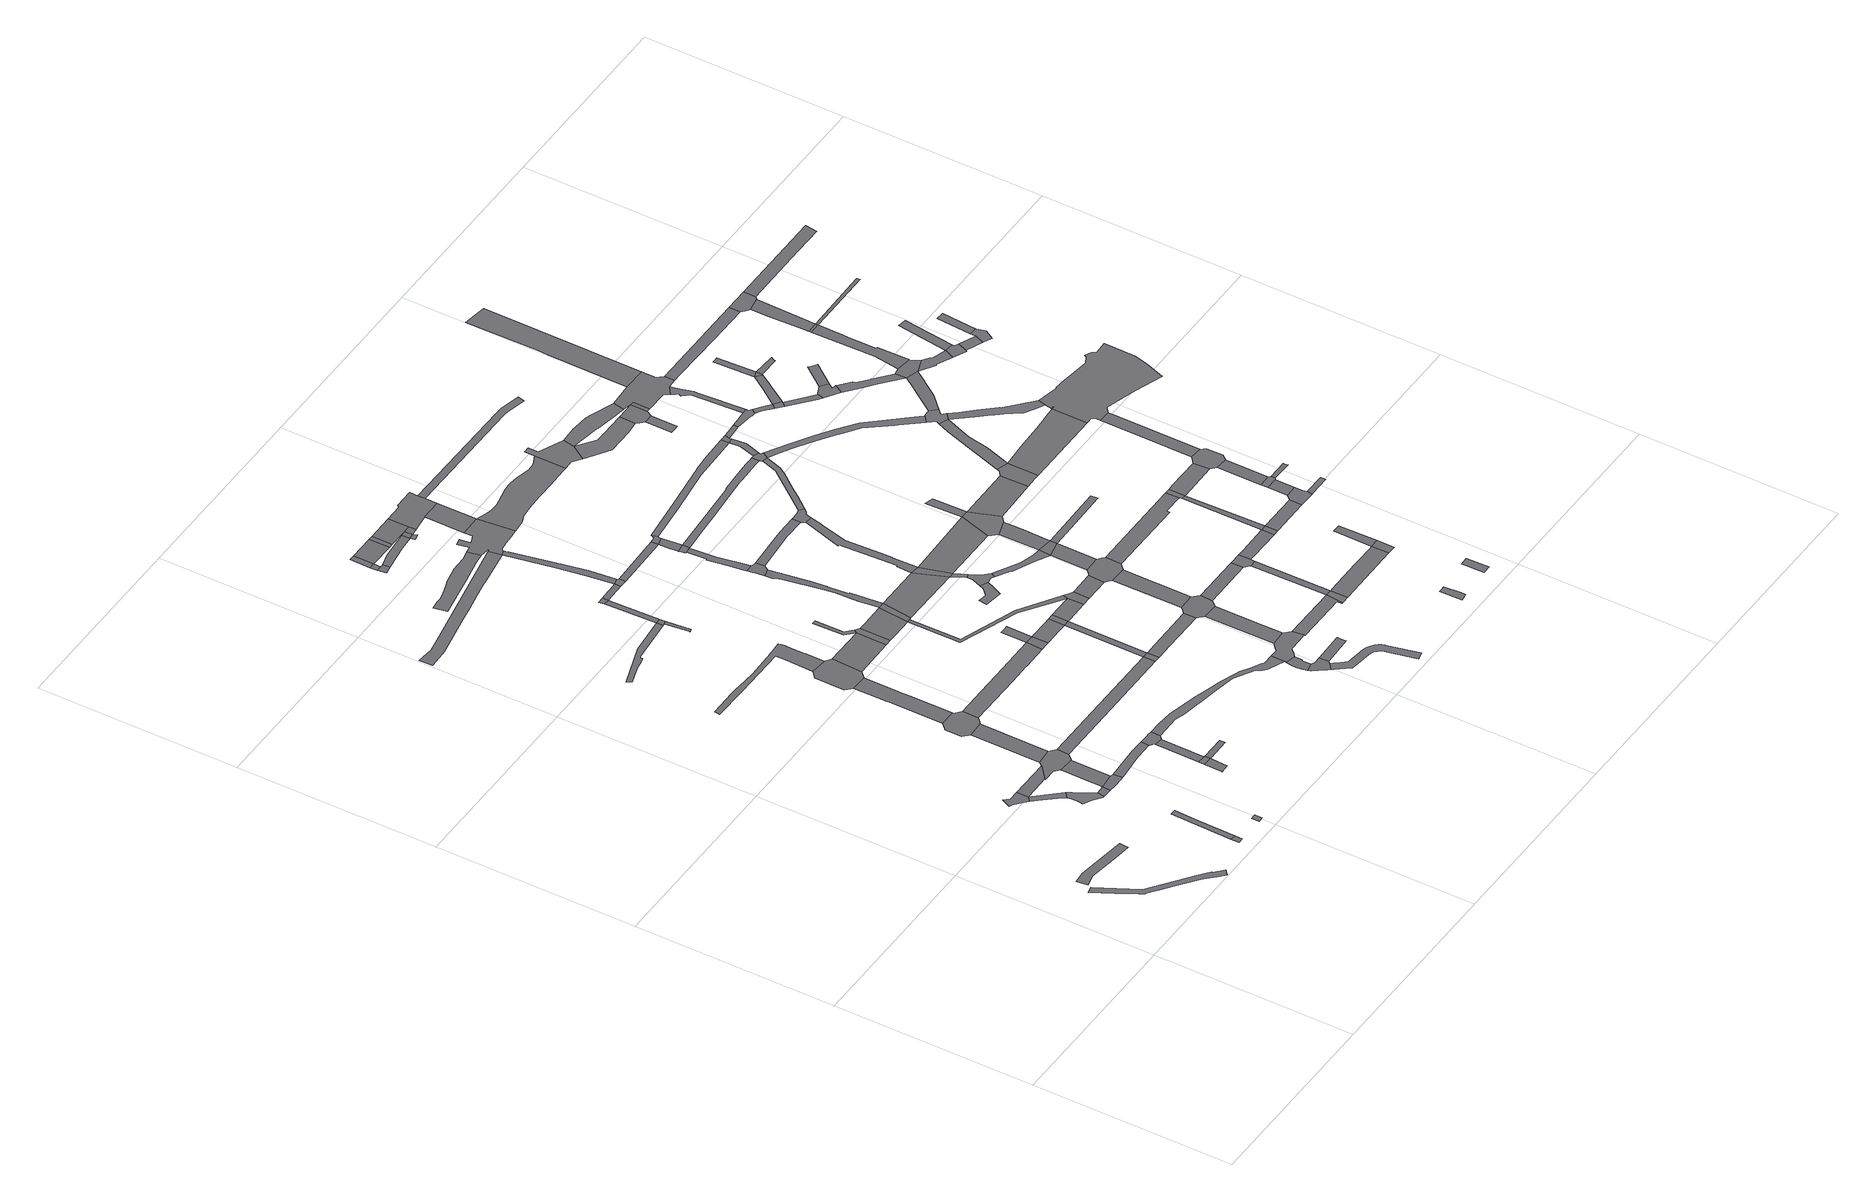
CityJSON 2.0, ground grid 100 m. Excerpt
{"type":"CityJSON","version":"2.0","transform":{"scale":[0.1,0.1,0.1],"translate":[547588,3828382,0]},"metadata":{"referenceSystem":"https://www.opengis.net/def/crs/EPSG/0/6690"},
"CityObjects":{
"road1":{"type":"Road","attributes":{"RoadStructureAttribute.sectionType":"1"},"geometry":[{"type":"MultiSurface","lod":"1","boundaries":[[[0,1,2,3,4,5,6,7,8,9,10,11,12,13,14,15,16,17,18,19,20,21]]]}]},
"road2":{"type":"Road","attributes":{"RoadStructureAttribute.sectionType":"1"},"geometry":[{"type":"MultiSurface","lod":"1","boundaries":[[[22,23,24,25,26,27,28,29]]]}]},
"road3":{"type":"Road","geometry":[{"type":"MultiSurface","lod":"1","boundaries":[[[30,31,32,33]]]}]},
"road4":{"type":"Road","geometry":[{"type":"MultiSurface","lod":"1","boundaries":[[[34,35,36,37,38,39,40,41,42]]]}]},
"road5":{"type":"Road","attributes":{"RoadStructureAttribute.sectionType":"1"},"geometry":[{"type":"MultiSurface","lod":"1","boundaries":[[[43,44,45,46,30,33]]]}]},
"road6":{"type":"Road","attributes":{"RoadStructureAttribute.sectionType":"1"},"geometry":[{"type":"MultiSurface","lod":"1","boundaries":[[[41,40,47,48,49,50]]]}]},
"road7":{"type":"Road","geometry":[{"type":"MultiSurface","lod":"1","boundaries":[[[51,52,50,49,53,54,55,56,57,58,59,60,61,62]]]}]},
"road8":{"type":"Road","attributes":{"RoadStructureAttribute.sectionType":"1"},"geometry":[{"type":"MultiSurface","lod":"1","boundaries":[[[42,41,63,64,65,66]]]}]},
"road9":{"type":"Road","geometry":[{"type":"MultiSurface","lod":"1","boundaries":[[[67,68,69,70]]]}]},
"road10":{"type":"Road","attributes":{"RoadStructureAttribute.sectionType":"1"},"geometry":[{"type":"MultiSurface","lod":"1","boundaries":[[[71,72,62,61,73]]]}]},
"road11":{"type":"Road","geometry":[{"type":"MultiSurface","lod":"1","boundaries":[[[74,75,71,73,76,77,78,79,80]]]}]},
"road12":{"type":"Road","attributes":{"RoadStructureAttribute.sectionType":"1"},"geometry":[{"type":"MultiSurface","lod":"1","boundaries":[[[81,82,83,84,71,75,85,86]]]}]},
"road13":{"type":"Road","geometry":[{"type":"MultiSurface","lod":"1","boundaries":[[[87,88,89,66,65,90,91,92,81,86,93,94,95,96]]]}]},
"road14":{"type":"Road","attributes":{"RoadStructureAttribute.sectionType":"1"},"geometry":[{"type":"MultiSurface","lod":"1","boundaries":[[[97,98,88,87]]]}]},
"road15":{"type":"Road","attributes":{"RoadStructureAttribute.sectionType":"1"},"geometry":[{"type":"MultiSurface","lod":"1","boundaries":[[[99,100,101,102,80,79,103,104,105,106,107]]]}]},
"road16":{"type":"Road","geometry":[{"type":"MultiSurface","lod":"1","boundaries":[[[108,109,110,111,98,97,112,113,114,115,116]]]}]},
"road17":{"type":"Road","geometry":[{"type":"MultiSurface","lod":"1","boundaries":[[[117,118,119,120,121,122,123]]]}]},
"road18":{"type":"Road","attributes":{"RoadStructureAttribute.sectionType":"1"},"geometry":[{"type":"MultiSurface","lod":"1","boundaries":[[[124,125,126,127,128,129,130,131,132,133,134,135,136,137,138,139,140,141,142,143,144,145,146,147,148,149,150,151]]]}]},
"road19":{"type":"Road","geometry":[{"type":"MultiSurface","lod":"1","boundaries":[[[152,117,123,153,154,155]]]}]},
"road20":{"type":"Road","attributes":{"RoadStructureAttribute.sectionType":"1"},"geometry":[{"type":"MultiSurface","lod":"1","boundaries":[[[156,152,155,157]]]}]},
"road21":{"type":"Road","attributes":{"RoadStructureAttribute.sectionType":"1"},"geometry":[{"type":"MultiSurface","lod":"1","boundaries":[[[158,159,160,161,108,116,162,163,164,165]]]}]},
"road22":{"type":"Road","attributes":{"RoadStructureAttribute.sectionType":"1"},"geometry":[{"type":"MultiSurface","lod":"1","boundaries":[[[166,167,168,169,170,171,172,173,174,175,176,177,178,179,180,181,182,183,184]]]}]},
"road23":{"type":"Road","geometry":[{"type":"MultiSurface","lod":"1","boundaries":[[[185,186,107,106,187,188,156,157,189,190,191,192,193]]]}]},
"road24":{"type":"Road","attributes":{"RoadStructureAttribute.sectionType":"1"},"geometry":[{"type":"MultiSurface","lod":"1","boundaries":[[[194,195,196,153,123]]]}]},
"road25":{"type":"Road","geometry":[{"type":"MultiSurface","lod":"1","boundaries":[[[150,197,198,199,200,158,165,201,202,203,151]]]}]},
"road26":{"type":"Road","attributes":{"RoadStructureAttribute.sectionType":"1"},"geometry":[{"type":"MultiSurface","lod":"1","boundaries":[[[204,205,206,207,208,209,210,211,212,213,214,215,216,217,218,219]]]}]},
"road27":{"type":"Road","attributes":{"RoadStructureAttribute.sectionType":"1"},"geometry":[{"type":"MultiSurface","lod":"1","boundaries":[[[220,221,96,95,222,223,224]]]}]},
"road28":{"type":"Road","geometry":[{"type":"MultiSurface","lod":"1","boundaries":[[[225,226,227,228,229,230]]]}]},
"road29":{"type":"Road","geometry":[{"type":"MultiSurface","lod":"1","boundaries":[[[231,166,184,230,229]]]}]},
"road30":{"type":"Road","attributes":{"RoadStructureAttribute.sectionType":"1"},"geometry":[{"type":"MultiSurface","lod":"1","boundaries":[[[232,233,114,113,234,235,236,237,238,239,240]]]}]},
"road31":{"type":"Road","attributes":{"function":"3","RoadStructureAttribute.sectionType":"1"},"geometry":[{"type":"MultiSurface","lod":"1","boundaries":[[[203,202,241,242]]]}]},
"road32":{"type":"Road","attributes":{"RoadStructureAttribute.sectionType":"1"},"geometry":[{"type":"MultiSurface","lod":"1","boundaries":[[[243,166,231,244,245]]]}]},
"road33":{"type":"Road","attributes":{"RoadStructureAttribute.sectionType":"1"},"geometry":[{"type":"MultiSurface","lod":"1","boundaries":[[[246,247,248,249,250,251,252,253,254,255,256,257,258,259,260]]]}]},
"road34":{"type":"Road","geometry":[{"type":"MultiSurface","lod":"1","boundaries":[[[261,262,263,264,265]]]}]},
"road35":{"type":"Road","attributes":{"RoadStructureAttribute.sectionType":"1"},"geometry":[{"type":"MultiSurface","lod":"1","boundaries":[[[266,262,261,267]]]}]},
"road36":{"type":"Road","geometry":[{"type":"MultiSurface","lod":"1","boundaries":[[[268,266,267,269]]]}]},
"road37":{"type":"Road","geometry":[{"type":"MultiSurface","lod":"1","boundaries":[[[270,271,243,245,272]]]}]},
"road38":{"type":"Road","attributes":{"RoadStructureAttribute.sectionType":"1"},"geometry":[{"type":"MultiSurface","lod":"1","boundaries":[[[273,274,275,276,277,278,279,280,281,282,283,284,285,286,193,192,287,288,289,290,291,292,293,294,295,296,297,298,299,300,301]]]}]},
"road39":{"type":"Road","attributes":{"RoadStructureAttribute.sectionType":"1"},"geometry":[{"type":"MultiSurface","lod":"1","boundaries":[[[269,267,302,303]]]}]},
"road40":{"type":"Road","attributes":{"RoadStructureAttribute.sectionType":"1"},"geometry":[{"type":"MultiSurface","lod":"1","boundaries":[[[304,305,306,270,272,307]]]}]},
"road41":{"type":"Road","geometry":[{"type":"MultiSurface","lod":"1","boundaries":[[[308,242,241,309,310]]]}]},
"road42":{"type":"Road","geometry":[{"type":"MultiSurface","lod":"1","boundaries":[[[311,312,313,314,315,316,317,242,308]]]}]},
"road43":{"type":"Road","attributes":{"RoadStructureAttribute.sectionType":"1"},"geometry":[{"type":"MultiSurface","lod":"1","boundaries":[[[318,319,320,321,265,264,322,323]]]}]},
"road44":{"type":"Road","geometry":[{"type":"MultiSurface","lod":"1","boundaries":[[[303,302,324,325]]]}]},
"road45":{"type":"Road","geometry":[{"type":"MultiSurface","lod":"1","boundaries":[[[326,304,307,327,328]]]}]},
"road46":{"type":"Road","attributes":{"function":"3","RoadStructureAttribute.sectionType":"1"},"geometry":[{"type":"MultiSurface","lod":"1","boundaries":[[[329,310,309,330,331,332]]]}]},
"road47":{"type":"Road","attributes":{"RoadStructureAttribute.sectionType":"1"},"geometry":[{"type":"MultiSurface","lod":"1","boundaries":[[[333,334,335,336,337,338,219,339,340,304,326]]]}]},
"road48":{"type":"Road","geometry":[{"type":"MultiSurface","lod":"1","boundaries":[[[341,342,343,323]]]}]},
"road49":{"type":"Road","geometry":[{"type":"MultiSurface","lod":"1","boundaries":[[[240,239,344,345,346]]]}]},
"road50":{"type":"Road","geometry":[{"type":"MultiSurface","lod":"1","boundaries":[[[347,318,323,343]]]}]},
"road51":{"type":"Road","attributes":{"RoadStructureAttribute.sectionType":"1"},"geometry":[{"type":"MultiSurface","lod":"1","boundaries":[[[325,324,348,349]]]}]},
"road52":{"type":"Road","geometry":[{"type":"MultiSurface","lod":"1","boundaries":[[[348,347,343,350]]]}]},
"road53":{"type":"Road","geometry":[{"type":"MultiSurface","lod":"1","boundaries":[[[351,352,353,240,346]]]}]},
"road54":{"type":"Road","geometry":[{"type":"MultiSurface","lod":"1","boundaries":[[[224,223,354,355]]]}]},
"road55":{"type":"Road","geometry":[{"type":"MultiSurface","lod":"1","boundaries":[[[356,357,332,331,358,359,360]]]}]},
"road56":{"type":"Road","geometry":[{"type":"MultiSurface","lod":"1","boundaries":[[[361,362,363,364,365,366,246,260,367,204,219,338,368,369,370,371,372,373,374,375,376,377,378,379,380,381]]]}]},
"road57":{"type":"Road","attributes":{"RoadStructureAttribute.sectionType":"1"},"geometry":[{"type":"MultiSurface","lod":"1","boundaries":[[[382,383,328,327,384,385]]]}]},
"road58":{"type":"Road","attributes":{"RoadStructureAttribute.sectionType":"1"},"geometry":[{"type":"MultiSurface","lod":"1","boundaries":[[[386,387,388,346,345,389,390,391]]]}]},
"road59":{"type":"Road","attributes":{"RoadStructureAttribute.sectionType":"1"},"geometry":[{"type":"MultiSurface","lod":"1","boundaries":[[[390,224,355,392]]]}]},
"road60":{"type":"Road","attributes":{"RoadStructureAttribute.sectionType":"1"},"geometry":[{"type":"MultiSurface","lod":"1","boundaries":[[[393,394,395,396,397,398,399,400,401,402,403,404,405,406,407,408,409,357,356]]]}]},
"road61":{"type":"Road","attributes":{"RoadStructureAttribute.sectionType":"1"},"geometry":[{"type":"MultiSurface","lod":"1","boundaries":[[[410,411,412,413,414,415,416,417,418]]]}]},
"road62":{"type":"Road","attributes":{"RoadStructureAttribute.sectionType":"1"},"geometry":[{"type":"MultiSurface","lod":"1","boundaries":[[[419,361,381,420]]]}]},
"road63":{"type":"Road","geometry":[{"type":"MultiSurface","lod":"1","boundaries":[[[421,422,415,414,423,424,425,426,427,428,429]]]}]},
"road64":{"type":"Road","geometry":[{"type":"MultiSurface","lod":"1","boundaries":[[[430,431,349,348,350,419,420,432,433,434]]]}]},
"road65":{"type":"Road","attributes":{"RoadStructureAttribute.sectionType":"1"},"geometry":[{"type":"MultiSurface","lod":"1","boundaries":[[[331,435,436,437,438,439,440,441,442,358]]]}]},
"road66":{"type":"Road","geometry":[{"type":"MultiSurface","lod":"1","boundaries":[[[443,444,445,446,447,402,401,448,449]]]}]},
"road67":{"type":"Road","geometry":[{"type":"MultiSurface","lod":"1","boundaries":[[[391,390,392,450]]]}]},
"road68":{"type":"Road","attributes":{"RoadStructureAttribute.sectionType":"1"},"geometry":[{"type":"MultiSurface","lod":"1","boundaries":[[[451,452,453,454,455,456,457,458,459,460,445,444]]]}]},
"road69":{"type":"Road","attributes":{"RoadStructureAttribute.sectionType":"1"},"geometry":[{"type":"MultiSurface","lod":"1","boundaries":[[[461,462,463,355,354,464,465,466]]]}]},
"road70":{"type":"Road","attributes":{"function":"3","RoadStructureAttribute.sectionType":"1"},"geometry":[{"type":"MultiSurface","lod":"1","boundaries":[[[467,468,356,360,469,470]]]}]},
"road71":{"type":"Road","geometry":[{"type":"MultiSurface","lod":"1","boundaries":[[[471,472,473,474,455,454,475]]]}]},
"road72":{"type":"Road","attributes":{"RoadStructureAttribute.sectionType":"1"},"geometry":[{"type":"MultiSurface","lod":"1","boundaries":[[[476,477,385,478,479,480,472,471]]]}]},
"road73":{"type":"Road","geometry":[{"type":"MultiSurface","lod":"1","boundaries":[[[481,482,483,382,385,477,484,485,486]]]}]},
"road74":{"type":"Road","attributes":{"RoadStructureAttribute.sectionType":"1"},"geometry":[{"type":"MultiSurface","lod":"1","boundaries":[[[487,488,450,392,489,490,491,439]]]}]},
"road75":{"type":"Road","attributes":{"RoadStructureAttribute.sectionType":"1"},"geometry":[{"type":"MultiSurface","lod":"1","boundaries":[[[492,493,494,495,496,497,498,499,500,501,502,503,504,505,427,426,506,507,508,509,510,511,512,513,514]]]}]},
"road76":{"type":"Road","geometry":[{"type":"MultiSurface","lod":"1","boundaries":[[[515,516,517,518,519,520,521,301,300,410,418,522,523,524,525,526,527]]]}]},
"road77":{"type":"Road","geometry":[{"type":"MultiSurface","lod":"1","boundaries":[[[528,529,530,531,532,533,534,535,536,537,538]]]}]},
"road78":{"type":"Road","geometry":[{"type":"MultiSurface","lod":"1","boundaries":[[[539,540,541,429,428]]]}]},
"road79":{"type":"Road","geometry":[{"type":"MultiSurface","lod":"1","boundaries":[[[470,469,542,543]]]}]},
"road80":{"type":"Road","geometry":[{"type":"MultiSurface","lod":"1","boundaries":[[[544,440,439,491,545,546]]]}]},
"road81":{"type":"Road","attributes":{"RoadStructureAttribute.sectionType":"1"},"geometry":[{"type":"MultiSurface","lod":"1","boundaries":[[[547,517,516,548,549]]]}]},
"road82":{"type":"Road","attributes":{"RoadStructureAttribute.sectionType":"1"},"geometry":[{"type":"MultiSurface","lod":"1","boundaries":[[[542,469,550,551,552]]]}]},
"road83":{"type":"Road","geometry":[{"type":"MultiSurface","lod":"1","boundaries":[[[553,554,555,552,551,556,557,528,538,558,559,560,561]]]}]},
"road84":{"type":"Road","attributes":{"RoadStructureAttribute.sectionType":"1"},"geometry":[{"type":"MultiSurface","lod":"1","boundaries":[[[562,563,564,449,448,565,566]]]}]},
"road85":{"type":"Road","attributes":{"RoadStructureAttribute.sectionType":"1"},"geometry":[{"type":"MultiSurface","lod":"1","boundaries":[[[567,568,569,570,571,572,573,574,575,576,577,578,579,381,380,580,581,582,583,584,585,586,587,588,589]]]}]},
"road86":{"type":"Road","geometry":[{"type":"MultiSurface","lod":"1","boundaries":[[[590,591,592,593,594,466,465,595,596,547,549,597,598,599,600]]]}]},
"road87":{"type":"Road","attributes":{"RoadStructureAttribute.sectionType":"1"},"geometry":[{"type":"MultiSurface","lod":"1","boundaries":[[[601,546,545,602,603]]]}]},
"road88":{"type":"Road","attributes":{"RoadStructureAttribute.sectionType":"1"},"geometry":[{"type":"MultiSurface","lod":"1","boundaries":[[[604,605,606,607,608,609,470,543,610,611,612,613,614,615,616,617]]]}]},
"road89":{"type":"Road","attributes":{"RoadStructureAttribute.sectionType":"1"},"geometry":[{"type":"MultiSurface","lod":"1","boundaries":[[[618,592,591,619]]]}]},
"road90":{"type":"Road","attributes":{"RoadStructureAttribute.sectionType":"1"},"geometry":[{"type":"MultiSurface","lod":"1","boundaries":[[[620,621,527,526,622,623,624,625,626,627]]]}]},
"road91":{"type":"Road","attributes":{"RoadStructureAttribute.sectionType":"1"},"geometry":[{"type":"MultiSurface","lod":"1","boundaries":[[[628,629,630,631,561,560,632,633,634,635,636,637,638]]]}]},
"road92":{"type":"Road","attributes":{"function":"3","RoadStructureAttribute.sectionType":"1"},"geometry":[{"type":"MultiSurface","lod":"1","boundaries":[[[639,543,542,640]]]}]},
"road93":{"type":"Road","geometry":[{"type":"MultiSurface","lod":"1","boundaries":[[[641,642,603,602,643,618,619,644,645,646,647,648]]]}]},
"road94":{"type":"Road","attributes":{"RoadStructureAttribute.sectionType":"1"},"geometry":[{"type":"MultiSurface","lod":"1","boundaries":[[[649,650,651,652,653,654,655,471,475,656,657,658,659,660,661,662,663]]]}]},
"road95":{"type":"Road","geometry":[{"type":"MultiSurface","lod":"1","boundaries":[[[664,665,562,566,666,604,617,667,668,669,670]]]}]},
"road96":{"type":"Road","attributes":{"RoadStructureAttribute.sectionType":"1"},"geometry":[{"type":"MultiSurface","lod":"1","boundaries":[[[671,637,672,673,641,648]]]}]},
"road97":{"type":"Road","attributes":{"RoadStructureAttribute.sectionType":"1"},"geometry":[{"type":"MultiSurface","lod":"1","boundaries":[[[600,599,674,675]]]}]},
"road98":{"type":"Road","attributes":{"RoadStructureAttribute.sectionType":"1"},"geometry":[{"type":"MultiSurface","lod":"1","boundaries":[[[676,677,678,679,680,681,682,481,486,683,684,685]]]}]},
"road99":{"type":"Road","geometry":[{"type":"MultiSurface","lod":"1","boundaries":[[[638,637,671,686]]]}]},
"road100":{"type":"Road","geometry":[{"type":"MultiSurface","lod":"1","boundaries":[[[627,626,687,688]]]}]},
"road101":{"type":"Road","attributes":{"RoadStructureAttribute.sectionType":"1"},"geometry":[{"type":"MultiSurface","lod":"1","boundaries":[[[689,690,691,692,693,694,433,432]]]}]},
"road102":{"type":"Road","attributes":{"RoadStructureAttribute.sectionType":"1"},"geometry":[{"type":"MultiSurface","lod":"1","boundaries":[[[695,696,697,698,699,700,701,638,686]]]}]},
"road103":{"type":"Road","attributes":{"RoadStructureAttribute.sectionType":"1"},"geometry":[{"type":"MultiSurface","lod":"1","boundaries":[[[702,627,688,703]]]}]},
"road104":{"type":"Road","geometry":[{"type":"MultiSurface","lod":"1","boundaries":[[[704,705,706,589,588,707,708,709,710]]]}]},
"road105":{"type":"Road","geometry":[{"type":"MultiSurface","lod":"1","boundaries":[[[639,640,700,699,711,712,713]]]}]},
"road106":{"type":"Road","attributes":{"RoadStructureAttribute.sectionType":"1"},"geometry":[{"type":"MultiSurface","lod":"1","boundaries":[[[714,715,716,717,664,670,718,719,720,721,722,723]]]}]},
"road107":{"type":"Road","geometry":[{"type":"MultiSurface","lod":"1","boundaries":[[[675,674,724,702,703,725,726,727]]]}]},
"road108":{"type":"Road","geometry":[{"type":"MultiSurface","lod":"1","boundaries":[[[728,729,639,713]]]}]},
"road109":{"type":"Road","geometry":[{"type":"MultiSurface","lod":"1","boundaries":[[[730,731,732,733,734,735]]]}]},
"road110":{"type":"Road","attributes":{"RoadStructureAttribute.sectionType":"1"},"geometry":[{"type":"MultiSurface","lod":"1","boundaries":[[[736,737,738,739,740,741,688,687,742,743]]]}]},
"road111":{"type":"Road","attributes":{"RoadStructureAttribute.sectionType":"1"},"geometry":[{"type":"MultiSurface","lod":"1","boundaries":[[[744,745,746,747,686,671]]]}]},
"road112":{"type":"Road","attributes":{"RoadStructureAttribute.sectionType":"1"},"geometry":[{"type":"MultiSurface","lod":"1","boundaries":[[[748,749,750,751,709,708,752,753,754,755]]]}]},
"road113":{"type":"Road","attributes":{"RoadStructureAttribute.sectionType":"1"},"geometry":[{"type":"MultiSurface","lod":"1","boundaries":[[[646,645,756,757,758,759]]]}]},
"road114":{"type":"Road","attributes":{"RoadStructureAttribute.sectionType":"1"},"geometry":[{"type":"MultiSurface","lod":"1","boundaries":[[[760,761,727,726,762,763,764,765]]]}]},
"road115":{"type":"Road","attributes":{"function":"3","RoadStructureAttribute.sectionType":"1"},"geometry":[{"type":"MultiSurface","lod":"1","boundaries":[[[713,712,766,767]]]}]},
"road116":{"type":"Road","geometry":[{"type":"MultiSurface","lod":"1","boundaries":[[[768,649,663,769,714,723,770,771,772]]]}]},
"road117":{"type":"Road","attributes":{"RoadStructureAttribute.sectionType":"1"},"geometry":[{"type":"MultiSurface","lod":"1","boundaries":[[[773,774,775,776,777,778,779,710,709,780,781,782,783,784,785,786]]]}]},
"road118":{"type":"Road","attributes":{"RoadStructureAttribute.sectionType":"1"},"geometry":[{"type":"MultiSurface","lod":"1","boundaries":[[[787,788,685,789,790,768,772]]]}]},
"road119":{"type":"Road","geometry":[{"type":"MultiSurface","lod":"1","boundaries":[[[791,792,676,685,788,793]]]}]},
"road120":{"type":"Road","geometry":[{"type":"MultiSurface","lod":"1","boundaries":[[[794,765,764,795]]]}]},
"road121":{"type":"Road","geometry":[{"type":"MultiSurface","lod":"1","boundaries":[[[796,797,798,799,800]]]}]},
"road122":{"type":"Road","geometry":[{"type":"MultiSurface","lod":"1","boundaries":[[[801,802,803,804,805]]]}]},
"road123":{"type":"Road","geometry":[{"type":"MultiSurface","lod":"1","boundaries":[[[743,742,806,807]]]}]},
"road124":{"type":"Road","geometry":[{"type":"MultiSurface","lod":"1","boundaries":[[[755,754,808,809,801,805,810,811]]]}]},
"road125":{"type":"Road","attributes":{"RoadStructureAttribute.sectionType":"1"},"geometry":[{"type":"MultiSurface","lod":"1","boundaries":[[[812,813,791,793,814]]]}]},
"road126":{"type":"Road","geometry":[{"type":"MultiSurface","lod":"1","boundaries":[[[815,816,817,743,807]]]}]},
"road127":{"type":"Road","attributes":{"RoadStructureAttribute.sectionType":"1"},"geometry":[{"type":"MultiSurface","lod":"1","boundaries":[[[818,819,765,794]]]}]},
"road128":{"type":"Road","geometry":[{"type":"MultiSurface","lod":"1","boundaries":[[[820,821,767,766,822,823,824]]]}]},
"road129":{"type":"Road","attributes":{"RoadStructureAttribute.sectionType":"1"},"geometry":[{"type":"MultiSurface","lod":"1","boundaries":[[[811,810,825,826]]]}]},
"road130":{"type":"Road","attributes":{"RoadStructureAttribute.sectionType":"1"},"geometry":[{"type":"MultiSurface","lod":"1","boundaries":[[[827,794,795,828,829]]]}]},
"road131":{"type":"Road","geometry":[{"type":"MultiSurface","lod":"1","boundaries":[[[759,758,830,831,832,819,818,833]]]}]},
"road132":{"type":"Road","attributes":{"RoadStructureAttribute.sectionType":"1"},"geometry":[{"type":"MultiSurface","lod":"1","boundaries":[[[834,835,836,837,838,839,840,841,770,723,842,843,844,845,846,847,848,849,850,851]]]}]},
"road133":{"type":"Road","geometry":[{"type":"MultiSurface","lod":"1","boundaries":[[[852,853,854,812,814,855,856,857,858,859]]]}]},
"road134":{"type":"Road","geometry":[{"type":"MultiSurface","lod":"1","boundaries":[[[860,786,785,826,825,861,862,863,864,865,866,867]]]}]},
"road135":{"type":"Road","attributes":{"RoadStructureAttribute.sectionType":"1"},"geometry":[{"type":"MultiSurface","lod":"1","boundaries":[[[868,869,870,871,872,873,863,862,874,875,876,877,878,879,854,853]]]}]},
"road136":{"type":"Road","attributes":{"RoadStructureAttribute.sectionType":"1"},"geometry":[{"type":"MultiSurface","lod":"1","boundaries":[[[880,881,859,858,882,883,884]]]}]},
"road137":{"type":"Road","attributes":{"RoadStructureAttribute.sectionType":"1"},"geometry":[{"type":"MultiSurface","lod":"1","boundaries":[[[885,886,887,888,889,820,824,890,891,892,893,894]]]}]},
"road138":{"type":"Road","attributes":{"RoadStructureAttribute.sectionType":"1"},"geometry":[{"type":"MultiSurface","lod":"1","boundaries":[[[895,833,818,896,897]]]}]},
"road139":{"type":"Road","geometry":[{"type":"MultiSurface","lod":"1","boundaries":[[[898,899,900,901,829,828,902,903,904]]]}]},
"road140":{"type":"Road","geometry":[{"type":"MultiSurface","lod":"1","boundaries":[[[884,883,905,906,907]]]}]},
"road141":{"type":"Road","attributes":{"RoadStructureAttribute.sectionType":"1"},"geometry":[{"type":"MultiSurface","lod":"1","boundaries":[[[908,901,900,909,910]]]}]},
"road142":{"type":"Road","geometry":[{"type":"MultiSurface","lod":"1","boundaries":[[[911,908,910,912,913,914,915,916,917]]]}]},
"road143":{"type":"Road","attributes":{"RoadStructureAttribute.sectionType":"1"},"geometry":[{"type":"MultiSurface","lod":"1","boundaries":[[[918,906,905,919,920,921]]]}]},
"road144":{"type":"Road","attributes":{"function":"3","RoadStructureAttribute.sectionType":"1"},"geometry":[{"type":"MultiSurface","lod":"1","boundaries":[[[922,923,924,824,823,925]]]}]},
"road145":{"type":"Road","geometry":[{"type":"MultiSurface","lod":"1","boundaries":[[[926,927,928,929,930,904,903]]]}]},
"road146":{"type":"Road","attributes":{"RoadStructureAttribute.sectionType":"1"},"geometry":[{"type":"MultiSurface","lod":"1","boundaries":[[[931,911,917,932]]]}]},
"road147":{"type":"Road","attributes":{"RoadStructureAttribute.sectionType":"1"},"geometry":[{"type":"MultiSurface","lod":"1","boundaries":[[[933,934,935,884,907,936,937,938,939]]]}]},
"road148":{"type":"Road","geometry":[{"type":"MultiSurface","lod":"1","boundaries":[[[940,941,942,851,850,943,885,894,944,945,946]]]}]},
"road149":{"type":"Road","geometry":[{"type":"MultiSurface","lod":"1","boundaries":[[[947,948,897,896,949,931,932,950,951,952,953,954]]]}]},
"road150":{"type":"Road","attributes":{"RoadStructureAttribute.sectionType":"1"},"geometry":[{"type":"MultiSurface","lod":"1","boundaries":[[[955,956,957,860,867,958]]]}]},
"road151":{"type":"Road","geometry":[{"type":"MultiSurface","lod":"1","boundaries":[[[959,960,961,962,914,913]]]}]},
"road152":{"type":"Road","geometry":[{"type":"MultiSurface","lod":"1","boundaries":[[[963,964,921,920,965,966,967,968]]]}]},
"road153":{"type":"Road","geometry":[{"type":"MultiSurface","lod":"1","boundaries":[[[969,933,939,970]]]}]},
"road154":{"type":"Road","attributes":{"RoadStructureAttribute.sectionType":"1"},"geometry":[{"type":"MultiSurface","lod":"1","boundaries":[[[971,972,973,933,969]]]}]},
"road155":{"type":"Road","attributes":{"RoadStructureAttribute.sectionType":"1"},"geometry":[{"type":"MultiSurface","lod":"1","boundaries":[[[974,975,976,977,944,894,978,979,980,981,982,983,984,985,986,987,988]]]}]},
"road156":{"type":"Road","attributes":{"RoadStructureAttribute.sectionType":"1"},"geometry":[{"type":"MultiSurface","lod":"1","boundaries":[[[989,990,947,954,991,992,993]]]}]},
"road157":{"type":"Road","geometry":[{"type":"MultiSurface","lod":"1","boundaries":[[[994,995,996,963,968]]]}]},
"road158":{"type":"Road","geometry":[{"type":"MultiSurface","lod":"1","boundaries":[[[997,998,999,1000,969,970]]]}]},
"road159":{"type":"Road","attributes":{"RoadStructureAttribute.sectionType":"1"},"geometry":[{"type":"MultiSurface","lod":"1","boundaries":[[[1001,1002,1003,1004,1005,1006,1007,966,965,1008,1009,1010,1011]]]}]},
"road160":{"type":"Road","attributes":{"RoadStructureAttribute.sectionType":"1"},"geometry":[{"type":"MultiSurface","lod":"1","boundaries":[[[1010,1012,1013,1014,940,946,1015,1016,1017,1018]]]}]},
"road161":{"type":"Road","attributes":{"RoadStructureAttribute.sectionType":"1"},"geometry":[{"type":"MultiSurface","lod":"1","boundaries":[[[865,864,1019,1020,1021,1022,1023]]]}]},
"road162":{"type":"Road","geometry":[{"type":"MultiSurface","lod":"1","boundaries":[[[1024,1011,1010,1018,1025,1026,1027]]]}]},
"road163":{"type":"Road","attributes":{"RoadStructureAttribute.sectionType":"1"},"geometry":[{"type":"MultiSurface","lod":"1","boundaries":[[[1028,1029,1025,1018,1030,1031,1032,1033]]]}]},
"road164":{"type":"Road","attributes":{"RoadStructureAttribute.sectionType":"1"},"geometry":[{"type":"MultiSurface","lod":"1","boundaries":[[[1034,1035,1036,1037,1038,1039,1040,1041,1042,1043,1024,1027]]]}]},
"road165":{"type":"Road","geometry":[{"type":"MultiSurface","lod":"1","boundaries":[[[925,1044,1045,989,993,1046,1047,1048,1049,1050,1051,1052,1053,1054,1055,1056,1057,1058,1059,1060,1061,1062,1063,1064,988,987,922],[1065,1066,922]]]}]},
"road166":{"type":"Road","geometry":[{"type":"MultiSurface","lod":"1","boundaries":[[[1067,1068,1042,1041]]]}]},
"road167":{"type":"Road","geometry":[{"type":"MultiSurface","lod":"1","boundaries":[[[1033,1032,1069,1070,1071,1072,1073]]]}]},
"road168":{"type":"Road","attributes":{"RoadStructureAttribute.sectionType":"1"},"geometry":[{"type":"MultiSurface","lod":"1","boundaries":[[[1074,1075,1076,1077,1078,1079,1068,1067]]]}]},
"road169":{"type":"Road","attributes":{"RoadStructureAttribute.sectionType":"1"},"geometry":[{"type":"MultiSurface","lod":"1","boundaries":[[[1080,1071,1070,1081,1082]]]}]},
"road170":{"type":"Road","attributes":{"RoadStructureAttribute.sectionType":"1"},"geometry":[{"type":"MultiSurface","lod":"1","boundaries":[[[1083,1084,1085,1033,1073]]]}]},
"road171":{"type":"Road","geometry":[{"type":"MultiSurface","lod":"1","boundaries":[[[1023,1022,1086,1087,1077,1076,1088,1089]]]}]},
"road172":{"type":"Road","geometry":[{"type":"MultiSurface","lod":"1","boundaries":[[[1090,1082,1081,1091,1092,1093,1094]]]}]},
"road173":{"type":"Road","geometry":[{"type":"MultiSurface","lod":"1","boundaries":[[[1095,1096,1090,1094]]]}]},
"road174":{"type":"Road","attributes":{"RoadStructureAttribute.sectionType":"1"},"geometry":[{"type":"MultiSurface","lod":"1","boundaries":[[[1097,1098,1099,1100,1067,1041]]]}]},
"road175":{"type":"Road","attributes":{"RoadStructureAttribute.sectionType":"1"},"geometry":[{"type":"MultiSurface","lod":"1","boundaries":[[[1089,1088,1101,1102,1103,1104,1105,1106]]]}]}
},
"vertices":[
[595,67,0],[595,73,0],[542,115,0],[508,142,0],[345,266,0],[340,271,0],[239,463,0],[207,456,0],[261,355,0],[310,263,0],[323,242,0],[327,243,0],[347,227,0],[380,202,0],[426,167,0],[464,139,0],[493,117,0],[529,89,0],[548,72,0],[580,39,0],[614,6,0],[637,29,0],
[304,495,0],[464,474,0],[545,463,0],[547,485,0],[549,508,0],[299,543,0],[241,537,0],[247,482,0],
[822,114,0],[822,74,0],[849,74,0],[849,110,0],
[556,1059,0],[533,1085,0],[511,1039,0],[524,1032,0],[564,1000,0],[574,990,0],[582,981,0],[605,1002,0],[605,1059,0],
[854,300,0],[857,419,0],[843,419,0],[829,419,0],
[620,941,0],[675,874,0],[688,857,0],[715,879,0],
[783,763,0],[728,857,0],[690,844,0],[691,842,0],[694,809,0],[691,791,0],[689,779,0],[729,757,0],[741,748,0],[772,725,0],[778,725,0],[784,760,0],
[607,1002,0],[611,1002,0],[743,1003,0],[809,1058,0],
[986,110,0],[986,72,0],[1011,73,0],[1011,111,0],
[828,763,0],[827,763,0],[824,723,0],
[908,769,0],[906,771,0],[862,721,0],[904,721,0],[909,721,0],[925,722,0],[921,766,0],
[830,973,0],[829,818,0],[829,790,0],[828,773,0],[906,773,0],[907,968,0],
[906,1085,0],[825,1077,0],[816,1066,0],[743,998,0],[805,998,0],[829,974,0],[911,972,0],[926,990,0],[934,999,0],[937,1057,0],
[907,1426,0],[826,1423,0],
[1114,776,0],[1113,776,0],[1099,776,0],[1021,772,0],[989,727,0],[1052,733,0],[1114,736,0],[1164,736,0],[1166,776,0],
[826,1566,0],[814,1554,0],[795,1535,0],[796,1452,0],[927,1444,0],[936,1453,0],[938,1533,0],[906,1562,0],[906,1564,0],
[1181,465,0],[1180,379,0],[1180,377,0],[1201,378,0],[1223,379,0],[1228,459,0],[1229,465,0],
[910,2215,0],[910,2310,0],[910,2313,0],[909,2376,0],[910,2405,0],[910,2407,0],[910,2410,0],[907,2428,0],[905,2439,0],[867,2437,0],[846,2436,0],[832,2435,0],[830,2435,0],[683,2430,0],[622,2433,0],[551,2439,0],[522,2440,0],[382,2441,0],[380,2427,0],[378,2412,0],[379,2412,0],[551,2409,0],[830,2407,0],[830,2401,0],[830,2350,0],[830,2310,0],[829,2219,0],[910,2212,0],
[1182,495,0],[1228,494,0],[1226,494,0],[1224,494,0],
[1184,714,0],[1224,709,0],
[824,2010,0],[826,1843,0],[826,1834,0],[827,1780,0],[906,1781,0],[906,1834,0],[906,1844,0],[905,2009,0],
[751,2956,0],[562,2937,0],[352,2867,0],[365,2845,0],[391,2853,0],[409,2859,0],[428,2864,0],[458,2872,0],[481,2877,0],[496,2880,0],[518,2885,0],[518,2888,0],[518,2891,0],[518,2894,0],[519,2896,0],[520,2898,0],[521,2900,0],[523,2900,0],[750,2924,0],
[1226,775,0],[1210,775,0],[1165,735,0],[1184,719,0],[1226,711,0],[1230,714,0],[1234,718,0],[1242,725,0],[1245,774,0],
[1349,466,0],[1349,479,0],[1349,493,0],
[825,2215,0],[796,2191,0],[794,2041,0],[824,2012,0],[907,2011,0],[934,2039,0],[940,2189,0],
[773,3817,0],[164,3702,0],[96,3689,0],[10,3698,0],[12,3632,0],[116,3635,0],[132,3638,0],[221,3655,0],[317,3673,0],[413,3690,0],[498,3707,0],[576,3721,0],[599,3724,0],[696,3739,0],[778,3752,0],[785,3753,0],
[1643,1056,0],[1223,1057,0],[1223,998,0],[1648,998,0],[1648,1056,0],
[776,2805,0],[776,2803,0],[783,2806,0],[791,2808,0],[777,2928,0],[761,2926,0],
[776,2956,0],
[1218,1533,0],[1144,1533,0],[1144,1453,0],[1219,1453,0],[1294,1453,0],[1332,1453,0],[1334,1453,0],[1464,1454,0],[1469,1534,0],
[1141,2040,0],[1140,2190,0],
[739,3211,0],[768,3202,0],[768,3208,0],
[723,3893,0],[678,3883,0],[630,3883,0],[600,3882,0],[564,3875,0],[513,3865,0],[483,3853,0],[442,3841,0],[405,3831,0],[377,3830,0],[334,3826,0],[347,3760,0],[562,3797,0],[680,3822,0],[737,3829,0],
[448,4158,0],[421,4158,0],[428,4115,0],[468,4122,0],[462,4157,0],
[420,4193,0],[448,4193,0],
[420,4295,0],[448,4295,0],
[768,3239,0],[736,3238,0],[769,3210,0],
[1888,593,0],[1885,593,0],[1876,599,0],[1848,615,0],[1825,628,0],[1780,655,0],[1762,662,0],[1686,689,0],[1608,710,0],[1533,732,0],[1523,735,0],[1452,751,0],[1390,766,0],[1310,772,0],[1327,728,0],[1367,726,0],[1419,711,0],[1510,695,0],[1525,692,0],[1531,691,0],[1625,676,0],[1725,657,0],[1820,600,0],[1836,575,0],[1854,562,0],[1858,558,0],[1864,555,0],[1936,524,0],[1937,593,0],
[576,4192,0],[576,4295,0],
[875,3242,0],[831,3241,0],[789,3240,0],[875,3212,0],
[1155,2207,0],[1174,2041,0],[1173,2191,0],
[1145,2216,0],[1117,2240,0],[1115,2383,0],[1105,2383,0],[1095,2383,0],[1099,2230,0],[1130,2200,0],
[670,4187,0],[634,4184,0],[574,4180,0],[528,4175,0],[598,4142,0],[673,4148,0],
[598,4192,0],[599,4294,0],
[905,3249,0],[913,3212,0],[912,3243,0],
[1212,2191,0],[1213,2041,0],[1316,2041,0],[1330,2192,0],
[891,3387,0],[868,3499,0],[842,3616,0],[816,3740,0],[812,3754,0],[811,3761,0],[833,3511,0],[856,3383,0],
[678,4126,0],[708,4132,0],[701,4151,0],
[1490,1454,0],[1511,1454,0],[1511,1534,0],
[698,4189,0],
[732,4192,0],[732,4294,0],
[736,4156,0],
[1512,1662,0],[1490,1662,0],[1467,1661,0],
[1678,998,0],[1678,1056,0],
[1365,2193,0],[1334,2192,0],[1334,2042,0],[1340,2042,0],[1345,2042,0],
[825,3969,0],[826,3926,0],[784,3908,0],[776,3963,0],[742,3956,0],[756,3900,0],[795,3821,0],[811,3763,0],[811,3768,0],[813,3771,0],[816,3773,0],[821,3775,0],[826,3775,0],[829,3776,0],[832,3776,0],[846,3777,0],[858,3779,0],[908,3783,0],[929,3785,0],[951,3787,0],[930,3970,0],
[1192,3254,0],[914,3243,0],[1188,3217,0],[1193,3217,0],
[1615,1534,0],[1530,1534,0],[1518,1534,0],[1600,1454,0],[1647,1454,0],[1647,1534,0],
[1677,1454,0],
[1350,2352,0],[1342,2354,0],[1339,2407,0],[1335,2453,0],[1335,2455,0],[1326,2540,0],[1304,2677,0],[1304,2679,0],[1295,2731,0],[1256,2720,0],[1259,2684,0],[1264,2674,0],[1265,2671,0],[1275,2646,0],[1309,2453,0],[1318,2404,0],[1323,2290,0],
[1935,516,0],[1930,484,0],[1929,462,0],[1931,437,0],[1938,410,0],[1981,421,0],[1980,463,0],[1985,468,0],[1985,503,0],
[824,4167,0],[930,4168,0],
[1998,409,0],[1983,417,0],[1942,395,0],[1981,346,0],[1985,340,0],[1995,328,0],[2025,352,0],[2035,364,0],[2034,409,0],
[830,4306,0],[820,4294,0],[929,4229,0],[929,4265,0],[929,4307,0],
[1319,1777,0],[1612,1670,0],[1799,1539,0],[1803,1537,0],[1806,1534,0],[1813,1561,0],[1620,1685,0],[1336,1785,0],
[1295,2797,0],[1281,2805,0],[1243,2801,0],[1248,2776,0],[1251,2757,0],[1310,2754,0],[1307,2798,0],
[1677,1534,0],
[1280,2808,0],[1251,2964,0],[1242,3081,0],[1241,3091,0],[1212,3087,0],[1213,3078,0],[1219,2991,0],[1214,2990,0],[1229,2893,0],[1239,2829,0],
[1696,1056,0],[1683,1056,0],[1682,1056,0],[1762,998,0],[1982,997,0],[1979,1057,0],
[1586,2193,0],[1365,2192,0],[1662,2040,0],[1599,2193,0],
[1244,3127,0],[1200,3120,0],[1203,3106,0],[1205,3091,0],[1244,3091,0],
[1243,3129,0],[1233,3228,0],[1197,3157,0],[1197,3148,0],[1199,3131,0],
[1227,3274,0],[1227,3266,0],[1215,3255,0],[1232,3235,0],[1232,3240,0],[1237,3244,0],
[1795,1534,0],[1793,1534,0],[1682,1454,0],[1693,1454,0],[1806,1454,0],
[2252,210,0],[2251,214,0],[2250,220,0],[2247,229,0],[2242,237,0],[2229,251,0],[2209,264,0],[2197,271,0],[2179,278,0],[2081,291,0],[2059,314,0],[2044,330,0],[2038,337,0],[2033,342,0],[2002,319,0],[2035,277,0],[2053,254,0],[2164,238,0],[2180,235,0],[2190,231,0],[2213,204,0],[2250,42,0],[2289,51,0],
[2113,609,0],[2092,630,0],[2013,624,0],[1989,603,0],[1981,595,0],[1978,592,0],[1970,593,0],[1992,511,0],[2008,526,0],[2023,541,0],[2081,543,0],[2128,543,0],[2122,600,0],
[1681,1897,0],[1672,1877,0],[1653,1859,0],[1638,1844,0],[1597,1851,0],[1592,1817,0],[1591,1811,0],[1637,1804,0],[1681,1797,0],[1702,1845,0],[1717,1881,0],
[2189,368,0],[2188,391,0],[2188,413,0],
[1687,2041,0],[1645,2187,0],
[1851,1536,0],[1854,1455,0],[1854,1534,0],
[2011,970,0],[2091,726,0],[2090,967,0],
[1665,2036,0],[1698,1973,0],[1717,1983,0],
[1744,1928,0],[1741,1935,0],[1738,1941,0],[1697,1942,0],[1697,1941,0],[1740,1885,0],[1744,1886,0],[1761,1876,0],[1774,1898,0],
[1635,2815,0],[1536,2814,0],[1495,2811,0],[1523,2773,0],[1635,2771,0],
[1362,3949,0],[1322,3947,0],[1252,3963,0],[1229,3967,0],[1211,3969,0],[1192,3968,0],[1159,3967,0],[1116,3957,0],[1078,3949,0],[1054,3946,0],[1037,3945,0],[1017,3946,0],[998,3948,0],[1016,3793,0],[1053,3809,0],[1105,3814,0],[1196,3815,0],[1287,3815,0],[1313,3816,0],[1358,3817,0],[1383,3817,0],[1413,3817,0],[1412,3972,0],
[2109,1068,0],[2090,1088,0],[2008,1085,0],[1989,1067,0],[1988,1066,0],[1990,989,0],[2009,971,0],[2093,971,0],[2108,989,0],[2115,997,0],[2119,1057,0],
[1864,1534,0],[1978,1455,0],[1981,1535,0],
[1646,2750,0],[1628,2691,0],[1586,2553,0],[1594,2553,0],[1608,2270,0],[1602,2269,0],[1642,2314,0],[1642,2316,0],[1640,2375,0],[1632,2547,0],[1633,2551,0],[1667,2680,0],[1671,2697,0],[1684,2748,0],
[2008,1431,0],[2088,1429,0],
[2399,598,0],[2394,598,0],[2128,538,0],[2389,536,0],[2389,527,0],[2389,511,0],[2394,511,0],[2403,598,0],
[1974,1808,0],[1968,1808,0],[1967,1809,0],[1902,1828,0],[1834,1834,0],[1833,1829,0],[1916,1791,0],[1961,1769,0],[1962,1768,0],[2009,1744,0],[2013,1805,0],
[2026,2198,0],[1975,2040,0],
[2009,1561,0],[1988,1541,0],[1988,1447,0],[2108,1447,0],[2117,1456,0],[2119,1535,0],[2108,1545,0],[2089,1562,0],
[1887,3171,0],[1869,3170,0],[1835,3170,0],[1792,3168,0],[1752,3166,0],[1657,3160,0],[1657,3158,0],[1357,3101,0],[1482,3111,0],[1612,3122,0],[1721,3130,0],[1743,3131,0],[1854,3135,0],[1887,3133,0],[1888,3132,0],
[1697,2820,0],[1672,2815,0],[1645,2753,0],[1693,2781,0],[1696,2782,0],[1707,2787,0],[1719,2803,0],
[2089,1760,0],[2009,1733,0],[2009,1723,0],
[2370,996,0],[2370,1057,0],
[1918,3344,0],[1793,3340,0],[1706,3334,0],[1702,3333,0],[1598,3320,0],[1499,3306,0],[1391,3295,0],[1442,3268,0],[1676,3298,0],[1920,3305,0],
[2089,1795,0],
[2436,511,0],[2435,598,0],
[1569,4223,0],[1602,4220,0],[1698,4200,0],[1705,4235,0],[1607,4256,0],[1570,4259,0],
[2089,1798,0],[2088,1806,0],[2090,1934,0],[2089,2007,0],[2088,2028,0],[2009,2003,0],[2009,1997,0],
[2397,973,0],[2432,974,0],
[1442,3972,0],[1442,4022,0],[1412,4022,0],[1460,3817,0],[1504,3788,0],[1554,3863,0],[1565,3919,0],
[2115,2051,0],[2118,2054,0],[2065,2197,0],
[1893,3120,0],[1881,3080,0],[1866,3038,0],[1704,2828,0],[1726,2811,0],[1772,2871,0],[1807,2917,0],[1872,2998,0],[1894,3033,0],[1922,3114,0],
[2394,975,0],[2431,985,0],[2431,996,0],[2431,1056,0],
[2060,2367,0],[2019,2380,0],
[2715,114,0],[2709,197,0],[2692,195,0],[2674,194,0],[2678,84,0],[2717,90,0],
[2758,597,0],[2663,598,0],[2651,598,0],[2640,598,0],[2545,598,0],[2449,598,0],[2776,513,0],[2775,597,0],
[2432,1766,0],[2434,1766,0],[2432,1782,0],[2431,1799,0],
[1753,3795,0],[1698,3796,0],[1691,3796,0],[1643,3796,0],[1620,3710,0],[1750,3709,0],[1820,3716,0],[1820,3795,0],
[2514,1455,0],[2514,1470,0],[2616,1469,0],[2615,1535,0],
[2617,1056,0],[2466,1056,0],[2448,996,0],[2457,996,0],[2622,995,0],[2623,1056,0],
[2344,2060,0],[2340,2199,0],
[1901,3171,0],[1890,3127,0],[1940,3145,0],[1927,3152,0],[1930,3162,0],
[1768,3906,0],[1740,3915,0],[1729,3916,0],[1718,3917,0],[1702,3918,0],[1659,3923,0],[1654,3923,0],[1701,3837,0],[1709,3835,0],[1711,3835,0],[1713,3834,0],[1791,3820,0],[1873,3805,0],[1884,3862,0],
[1955,3240,0],[1947,3309,0],[1924,3266,0],[1926,3253,0],
[1952,3345,0],[1925,3344,0],[1945,3321,0],
[2651,1057,0],[2651,995,0],
[2919,211,0],[2898,210,0],[2877,208,0],[2880,96,0],[2922,97,0],
[1850,3682,0],[1850,3551,0],[1873,3551,0],[1895,3551,0],[1895,3682,0],
[2820,513,0],[2820,597,0],
[1829,3705,0],[1832,3702,0],[1912,3711,0],[1912,3795,0],
[2029,3349,0],[1996,3347,0],[2030,3326,0],
[2816,790,0],[2797,790,0],[2776,790,0],
[2642,1455,0],[2621,1455,0],
[2370,2233,0],[2365,2218,0],[2397,2062,0],[2427,2062,0],[2427,2215,0],
[1932,3711,0],[1932,3795,0],
[2655,1057,0],[2851,995,0],[2851,1056,0],
[2619,1465,0],[2621,1460,0],[2621,1457,0],[2642,1535,0],
[2480,2713,0],[2438,2760,0],[2427,2773,0],[2413,2790,0],[2322,2894,0],[2231,2964,0],[2152,3016,0],[2048,3082,0],[1958,3095,0],[2030,3055,0],[2103,3007,0],[2195,2946,0],[2226,2924,0],[2298,2870,0],[2387,2759,0],[2397,2747,0],[2473,2653,0],[2507,2681,0],
[2146,3345,0],[2146,3357,0],[2119,3355,0],[2116,3315,0],[2123,3314,0],[2130,3313,0],[2142,3312,0],[2160,3335,0],
[2007,3869,0],[2042,3710,0],[2059,3687,0],[2100,3717,0],[2149,3717,0],[2149,3768,0],[2122,3796,0],[2122,3868,0],
[2129,3585,0],[2127,3610,0],[2118,3647,0],[2117,3649,0],[2106,3693,0],[2102,3710,0],[2072,3668,0],[2080,3658,0],[2077,3649,0],[2076,3643,0],[2077,3641,0],[2103,3606,0],
[2231,3279,0],[2208,3297,0],[2171,3295,0],[2214,3256,0],[2233,3277,0],
[2495,2600,0],[2470,2541,0],[2442,2458,0],[2416,2377,0],[2408,2352,0],[2467,2337,0],[2469,2346,0],[2470,2347,0],[2489,2450,0],[2539,2582,0],
[2674,1536,0],[2847,1456,0],[2841,1535,0],
[2934,1035,0],[2934,1051,0],[2934,1081,0],[2874,1080,0],[2903,995,0],[2934,995,0],[2939,1023,0],
[2248,3226,0],[2267,3247,0],[2270,3252,0],
[2873,1178,0],[2932,1175,0],[2932,1179,0],
[2873,1213,0],[2937,1181,0],[2942,1184,0],[2942,1206,0],[2935,1208,0],[2933,1212,0],[2932,1214,0],
[2351,3176,0],[2361,3126,0],[2380,3114,0],[2389,3147,0],
[2832,2237,0],[2688,2229,0],[2547,2222,0],[2832,2061,0],
[2939,995,0],[3046,995,0],[3047,1007,0],[3047,1020,0],[2943,1023,0],
[2872,1433,0],[2932,1428,0],
[2347,3437,0],[2298,3368,0],[2236,3282,0],[2272,3255,0],[2331,3346,0],[2338,3357,0],[2374,3413,0],
[2544,2682,0],[2535,2682,0],[2532,2682,0],[2502,2617,0],[2569,2608,0],[2551,2628,0],[2574,2651,0],
[2875,1564,0],[2865,1556,0],[2863,1441,0],[2943,1441,0],[2955,1456,0],[2954,1535,0],[2945,1546,0],[2935,1557,0],
[2006,4681,0],[2010,4319,0],[2008,4269,0],[2123,4663,0],
[3043,1182,0],[3044,1182,0],[3043,1193,0],[3042,1205,0],
[2437,3167,0],[2393,3149,0],[2453,3068,0],[2479,3110,0],[2454,3114,0],[2473,3140,0],
[2377,3448,0],[2377,3418,0],
[2368,3640,0],[2353,3640,0],[2338,3639,0],
[2719,2431,0],[2722,2435,0],[2657,2508,0],[2605,2567,0],[2554,2564,0],[2613,2494,0],[2650,2451,0],[2670,2427,0],[2683,2411,0],[2695,2397,0],[2717,2367,0],[2746,2329,0],[2794,2299,0],[2838,2277,0],[2847,2316,0],
[2876,2020,0],[2877,1800,0],[2936,1801,0],[2935,1998,0],[2934,2020,0],
[2555,3248,0],[2532,3266,0],[2519,3276,0],
[2480,3416,0],[2486,3429,0],[2492,3441,0],[2486,3442,0],
[2606,2994,0],[2596,3003,0],[2592,3003,0],[2551,3038,0],[2538,3049,0],[2537,3061,0],[2483,3107,0],[2525,3007,0],[2580,2962,0],[2681,2877,0],[2678,2932,0],
[2636,2812,0],[2613,2780,0],[2575,2727,0],[2643,2719,0],[2698,2798,0],[2700,2797,0],[2741,2859,0],
[2181,3717,0],[2340,3715,0],[2459,3713,0],[2678,3712,0],[2678,3767,0],
[2711,2938,0],[2809,2882,0],[2805,2888,0],[2781,2929,0],
[2854,2846,0],[2844,2860,0],[2817,2811,0],[2820,2814,0],[2897,2778,0],[2921,2828,0],
[2788,2930,0],[2788,2945,0],[2784,3089,0],[2777,3089,0],[2776,3184,0],[2776,3233,0],[2777,3258,0],[2779,3382,0],[2722,3380,0],[2731,3065,0],
[2865,2061,0],[2876,2046,0],[2961,2044,0],[3121,1995,0],[3260,1946,0],[3297,2049,0],[3311,2115,0],[3313,2269,0],[3246,2266,0],[3237,2284,0],[3236,2287,0],[3203,2301,0],[3201,2296,0],[3198,2291,0],[3164,2273,0],[3123,2278,0],[3072,2284,0],[3021,2290,0],[2960,2297,0],[2955,2294,0],[2876,2311,0],[2845,2243,0],[2845,2239,0],
[2779,3394,0],[2721,3391,0],
[2963,2748,0],[2966,2754,0],[2986,2801,0],[2964,2811,0],[2965,2822,0],
[2779,3408,0],[2780,3431,0],[2784,3694,0],[2714,3682,0],[2717,3586,0],[2720,3464,0],
[3061,2769,0],[3048,2719,0],[3068,2766,0],
[2999,3078,0],[2977,3081,0],[2955,3083,0],
[2695,3698,0],[2709,3686,0],[2796,3706,0],[2796,3767,0],
[3070,2793,0],[3076,2707,0],[3092,2697,0],[3120,2744,0],[3109,2791,0],
[3121,2964,0],[3081,2968,0],
[3126,3383,0],[3127,3383,0],[3126,3391,0],[3125,3400,0],
[2889,3707,0],[2991,3707,0],[3089,3707,0],[3151,3707,0],[3299,3707,0],[3307,3766,0]
]}
